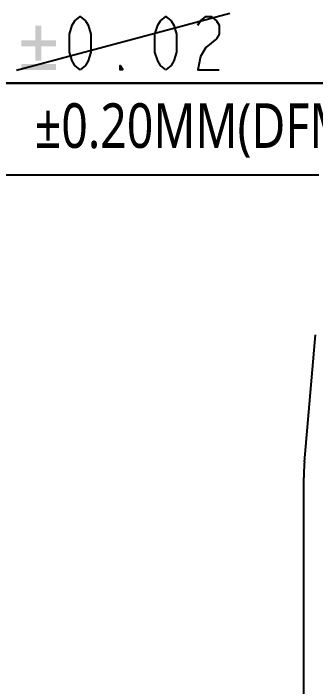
# Model space of a CAD drawing. Header units: millimetres. Extents: x 7 to 507, y -14 to 339.
# Drawn here: x 40.57 to 57.53, y 181.3 to 219.03 of the extents above; entities that cross this region are included whole.
import ezdxf

# ---------------------------------------------------------------- set-up
doc = ezdxf.new("R2010")
doc.units = ezdxf.units.MM
doc.header["$LTSCALE"] = 23.1
doc.layers.get('0').update_dxf_attribs({"linetype": 'CONTINUOUS'})
doc.layers.add('備注', color=1, linetype='CONTINUOUS')
doc.styles.get("Standard").update_dxf_attribs({"font": 'simplex.shx', "width": 0.8})
doc.dimstyles.new('DIMSTYLE_1', dxfattribs={"dimtxt": 3, "dimasz": 3, "dimexe": 2, "dimexo": 0.35, "dimgap": 0.75, "dimtad": 1, "dimdec": 3, "dimzin": 0, "dimdsep": 46, "dimtxsty": 'Standard', "dimcen": 0.09, "dimadec": 3, "dimazin": 0, "dimtp": 0.001, "dimtm": 0.001, "dimtfac": 1, "dimtdec": 3, "dimtofl": 0, "dimtmove": 0, "dimatfit": 3, "dimfxl": 0, "dimtolj": 1, "dimtzin": 0, "dimarcsym": 0})

# ---------------------------------------------------------------- blocks, each defined once
blk = doc.blocks.new('_FILLED')
at = {"color": 0, "linetype": 'ByBlock'}
blk.add_solid([(0, 0), (-1, 0.133), (-1, -0.133)], dxfattribs=at)
blk = doc.blocks.new('*D01')
at = {"color": 2}
for p, q in [((37.977, 209.959), (36.727, 209.959)), ((57.718, 209.959), (37.977, 209.959)), ((38.727, 209.959), (38.727, 156.968)), ((38.727, 103.976), (38.727, 156.968)), ((37.977, 103.976), (36.727, 103.976)), ((48.321, 103.976), (37.977, 103.976))]:
    blk.add_line(p, q, dxfattribs=at)
at = {"color": 2, "xscale": 3, "yscale": 3, "zscale": 3}
for p, rotation in [((38.727, 209.959), 90), ((38.727, 103.976), 270)]:
    blk.add_blockref('_FILLED', p, dxfattribs=dict(at, rotation=rotation))
blk = doc.blocks.new('*D1819')
at = {"color": 2}
for p, q in [((63.218, 215.867), (63.218, 217.117)), ((68.868, 215.867), (68.868, 217.117)), ((63.218, 208.609), (63.218, 215.867)), ((68.868, 209.173), (68.868, 215.867)), ((63.218, 215.117), (31.254, 215.117)), ((31.254, 215.117), (66.043, 215.117)), ((73.868, 215.117), (66.043, 215.117)), ((68.868, 215.117), (73.868, 215.117))]:
    blk.add_line(p, q, dxfattribs=at)
at = {"color": 2, "xscale": 3, "yscale": 3, "zscale": 3}
blk.add_blockref('_FILLED', (63.218, 215.117), dxfattribs=at)
at = {"color": 2, "xscale": 3, "yscale": 3, "zscale": 3, "rotation": 180}
blk.add_blockref('_FILLED', (68.868, 215.117), dxfattribs=at)

msp = doc.modelspace()

# ---------------------------------------------------------------- linework, layer by layer
at = {"color": 7}
for p, q in [((56.9062, 193.8911), (57.5301, 201.0222)), ((56.8681, 141.8642), (56.8681, 193.0195))]:
    msp.add_line(p, q, dxfattribs=at)
at = {"color": 2}
for points in [[(44.3181, 215.867), (44.0181, 216.117), (43.8681, 216.367), (43.7181, 216.867), (43.7181, 217.867), (43.8681, 218.367), (44.0181, 218.617), (44.3181, 218.867), (44.6181, 218.617), (44.7681, 218.367), (44.9181, 217.867), (44.9181, 216.867), (44.7681, 216.367), (44.6181, 216.117), (44.3181, 215.867)], [(49.1181, 215.867), (48.8181, 216.117), (48.6681, 216.367), (48.5181, 216.867), (48.5181, 217.867), (48.6681, 218.367), (48.8181, 218.617), (49.1181, 218.867), (49.4181, 218.617), (49.5681, 218.367), (49.7181, 217.867), (49.7181, 216.867), (49.5681, 216.367), (49.4181, 216.117), (49.1181, 215.867)], [(50.9181, 218.367), (51.0681, 218.617), (51.3681, 218.867), (51.6681, 218.867), (51.9681, 218.617), (52.1181, 218.367), (52.1181, 217.867), (51.9681, 217.617), (51.6681, 217.367), (51.3681, 217.117), (51.0681, 216.617), (50.9181, 215.867), (52.1181, 215.867)], [(46.7181, 215.867), (46.5681, 215.867), (46.5681, 216.117), (46.7181, 215.867)]]:
    msp.add_lwpolyline(points, dxfattribs=at)
at = {"color": 7}
msp.add_arc((66.8681, 193.0195), 10, 175, 180, dxfattribs=at)
at = {"color": 2}
for points in [[(42.1463, 218.3415), (41.796, 217.5313), (41.796, 218.3415)], [(41.796, 217.5313), (42.1463, 218.3415), (42.1463, 217.5313)], [(42.1463, 217.5313), (42.9566, 217.5313), (41.0077, 217.1809)], [(41.796, 217.5313), (42.1463, 217.5313), (41.0077, 217.1809)], [(41.796, 217.5313), (41.0077, 217.1809), (41.0077, 217.5313)], [(41.796, 217.1809), (41.0077, 217.1809), (42.9566, 217.5313)], [(42.1463, 217.1809), (41.796, 217.1809), (42.9566, 217.5313)], [(42.1463, 217.1809), (42.9566, 217.5313), (42.9566, 217.1809)], [(42.1463, 217.1809), (41.796, 216.3926), (41.796, 217.1809)], [(41.796, 216.3926), (42.1463, 217.1809), (42.1463, 216.3926)], [(42.9566, 216.1955), (41.0077, 215.867), (41.0077, 216.1955)], [(41.0077, 215.867), (42.9566, 216.1955), (42.9566, 215.867)]]:
    msp.add_solid(points, dxfattribs=at)
at = {"layer": '備注'}
msp.add_line((52.7156, 219.0306), (40.741, 215.8311), dxfattribs=at)

# ---------------------------------------------------------------- texts
at = {"layer": '備注', "insert": (41.768, 213.9949), "char_height": 2.5, "width": 29.64466, "attachment_point": 1}
msp.add_mtext('{\\fMicrosoft JhengHei|b0|i0|c136|p0;%%P0.20MM\\fMicrosoft JhengHei|b0|i0|c136|p0;(DFM建議)}', dxfattribs=at)

# ---------------------------------------------------------------- dimensions: what is measured, and where the dimension line sits
at = {"color": 2}
for base, p1, p2, angle, text, picture, middle in [((63.2181, 215.117), (68.8681, 208.8233), (63.2181, 208.2585), 180, '5.65{\\fSymbol_ASME;\\W1.0;±}0.02', '*D1819', (31.2544, 215.117)), ((38.727, 103.9765), (58.0681, 209.9585), (48.6709, 103.9765), 270, '105.98', '*D01', (38.727, 151.2168))]:
    dim = msp.add_linear_dim(base=base, p1=p1, p2=p2, angle=angle, text=text, dimstyle='DIMSTYLE_1', dxfattribs=at)
    dim.commit()
    dim.dimension.update_dxf_attribs({"geometry": picture, "text_midpoint": middle, "dimtype": 160})

doc.saveas('drawing.dxf')
